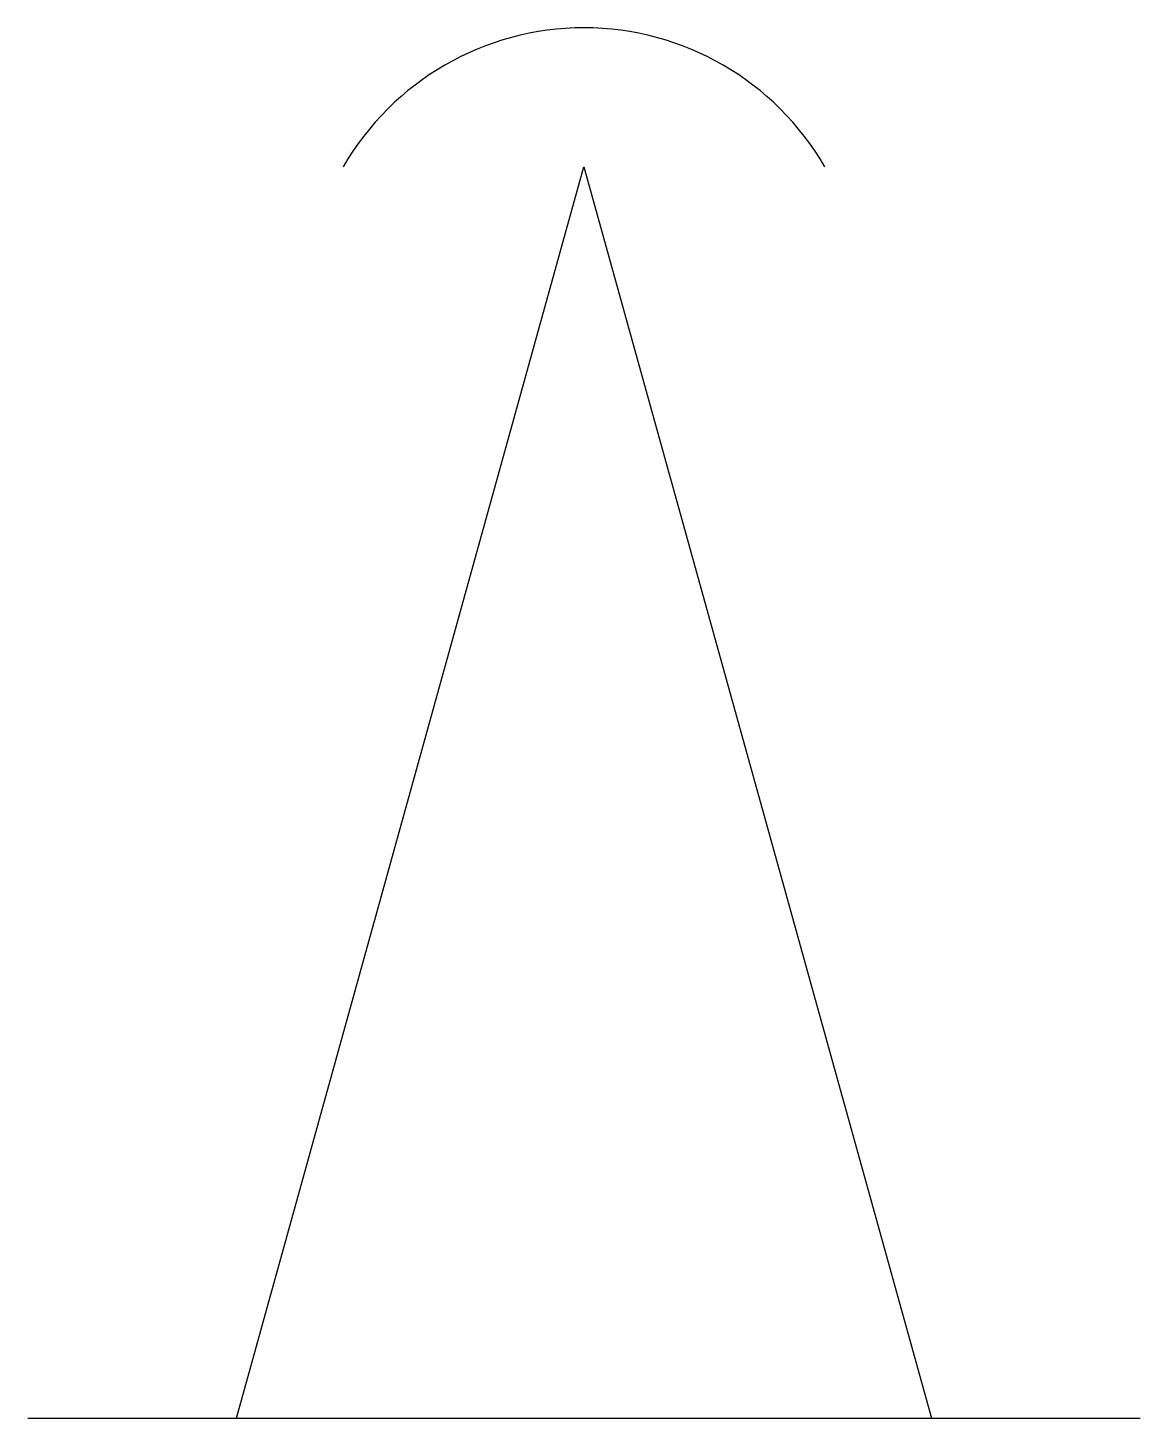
# Model space of a CAD drawing. Header units: millimetres. Extents: x -0.4 to 0.4, y 0 to 1.
import ezdxf

# ---------------------------------------------------------------- set-up
doc = ezdxf.new("R2010")
doc.units = ezdxf.units.MM

msp = doc.modelspace()

# ---------------------------------------------------------------- linework, layer by layer
at = {"color": 3, "true_color": 0x00ff00, "elevation": -22.91}
msp.add_lwpolyline([(0.1732, 0.9, 0.57735), (-0.1732, 0.9)], format="xyb", dxfattribs=at)
at = {"color": 3, "true_color": 0x00ff00}
for points in [[(-0.25, 0), (0, 0.9), (0.25, 0)], [(-0.4, 0), (0.4, 0)]]:
    msp.add_lwpolyline(points, dxfattribs=at)

doc.saveas('drawing.dxf')
